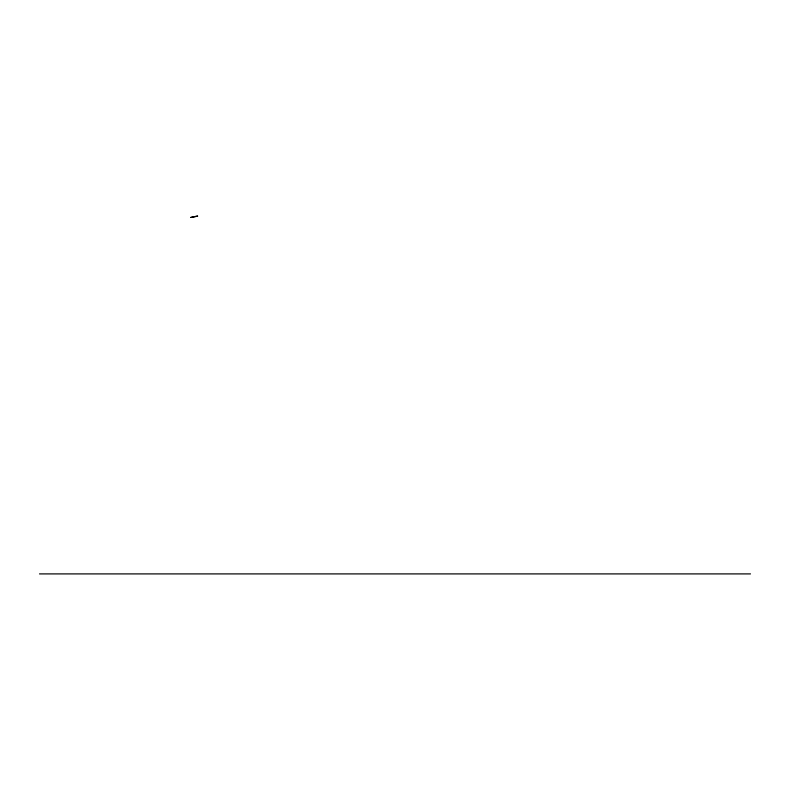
<?xml version="1.0" encoding="UTF-8"?>
<svg xmlns="http://www.w3.org/2000/svg" width="790" height="790" viewBox="0 0 790 790"><rect width="100%" height="100%" fill="white"/><g stroke="black" fill="none" stroke-linecap="round" stroke-linejoin="round"><path stroke-width="1.19" d="M39.5 573.905L750.5 573.905M197.589 216.095L190.745 217.457L197.589 216.095"/></g></svg>
